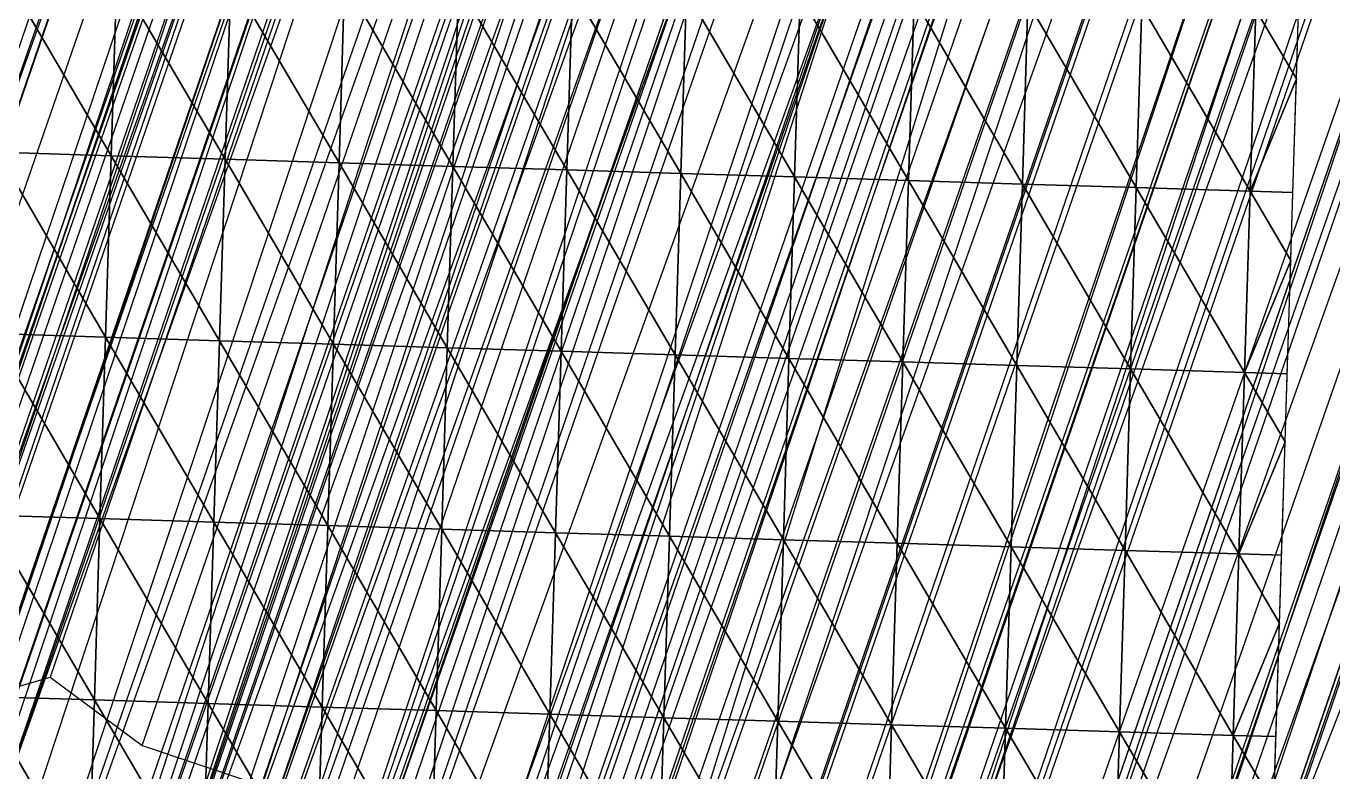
# Model space of a CAD drawing. Extents: x -1515 to 3065, y -1614 to 5536.
# Drawn here: x 490 to 1040, y 440 to 754 of the extents above; entities that cross this region are included whole.
import ezdxf

# ---------------------------------------------------------------- set-up
doc = ezdxf.new("R2010")
doc.units = 0
doc.header["$MEASUREMENT"] = 0
doc.layers.get('0').update_dxf_attribs({"linetype": 'CONTINUOUS'})
for name, color, linetype in [('0710400000', 7, 'CONTINUOUS'), ('_______________', 7, 'CONTINUOUS'), ('GOOGLE_EARTH_SNAPSHOT', 72, 'CONTINUOUS'), ('GOOGLE_EARTH_TERRAIN', 142, 'CONTINUOUS')]:
    doc.layers.add(name, color=color, linetype=linetype)

# ---------------------------------------------------------------- blocks, each defined once
blk = doc.blocks.new('GOOGLE_EARTH_TERRAIN')
at = {"color": 8}
mesh = blk.add_polyface(dxfattribs=at)
corners = [(525.66, 699.1, -4.96), (480.09, 776.93, -3.96), (477.72, 700.59, -4.96)]
mesh.append_faces([[corners[k] for k in face] for face in [(0, 1, 2)]], dxfattribs={"color": 8})
mesh = blk.add_polyface(dxfattribs=at)
corners = [(528.04, 775.45, -3.96), (480.09, 776.93, -3.96), (525.66, 699.1, -4.96)]
mesh.append_faces([[corners[k] for k in face] for face in [(0, 1, 2)]], dxfattribs={"color": 8})
mesh = blk.add_polyface(dxfattribs=at)
corners = [(573.61, 697.61, -4.96), (528.04, 775.45, -3.96), (525.66, 699.1, -4.96)]
mesh.append_faces([[corners[k] for k in face] for face in [(0, 1, 2)]], dxfattribs={"color": 8})
mesh = blk.add_polyface(dxfattribs=at)
corners = [(575.98, 773.96, -3.96), (528.04, 775.45, -3.96), (573.61, 697.61, -4.96)]
mesh.append_faces([[corners[k] for k in face] for face in [(0, 1, 2)]], dxfattribs={"color": 8})
mesh = blk.add_polyface(dxfattribs=at)
corners = [(621.55, 696.12, -4.96), (575.98, 773.96, -3.96), (573.61, 697.61, -4.96)]
mesh.append_faces([[corners[k] for k in face] for face in [(0, 1, 2)]], dxfattribs={"color": 8})
mesh = blk.add_polyface(dxfattribs=at)
corners = [(623.92, 772.47, -3.96), (575.98, 773.96, -3.96), (621.55, 696.12, -4.96)]
mesh.append_faces([[corners[k] for k in face] for face in [(0, 1, 2)]], dxfattribs={"color": 8})
mesh = blk.add_polyface(dxfattribs=at)
corners = [(669.5, 694.63, -4.96), (623.92, 772.47, -3.96), (621.55, 696.12, -4.96)]
mesh.append_faces([[corners[k] for k in face] for face in [(0, 1, 2)]], dxfattribs={"color": 8})
mesh = blk.add_polyface(dxfattribs=at)
corners = [(671.87, 770.98, -4.96), (623.92, 772.47, -3.96), (669.5, 694.63, -4.96)]
mesh.append_faces([[corners[k] for k in face] for face in [(0, 1, 2)]], dxfattribs={"color": 8})
mesh = blk.add_polyface(dxfattribs=at)
corners = [(717.45, 693.14, -3.96), (671.87, 770.98, -4.96), (669.5, 694.63, -4.96)]
mesh.append_faces([[corners[k] for k in face] for face in [(0, 1, 2)]], dxfattribs={"color": 8})
mesh = blk.add_polyface(dxfattribs=at)
corners = [(719.81, 769.49, -3.96), (671.87, 770.98, -4.96), (717.45, 693.14, -3.96)]
mesh.append_faces([[corners[k] for k in face] for face in [(0, 1, 2)]], dxfattribs={"color": 8})
mesh = blk.add_polyface(dxfattribs=at)
corners = [(765.39, 691.66, -2.96), (719.81, 769.49, -3.96), (717.45, 693.14, -3.96)]
mesh.append_faces([[corners[k] for k in face] for face in [(0, 1, 2)]], dxfattribs={"color": 8})
mesh = blk.add_polyface(dxfattribs=at)
corners = [(767.76, 768, -3.96), (719.81, 769.49, -3.96), (765.39, 691.66, -2.96)]
mesh.append_faces([[corners[k] for k in face] for face in [(0, 1, 2)]], dxfattribs={"color": 8})
mesh = blk.add_polyface(dxfattribs=at)
corners = [(813.34, 690.17, -2.96), (767.76, 768, -3.96), (765.39, 691.66, -2.96)]
mesh.append_faces([[corners[k] for k in face] for face in [(0, 1, 2)]], dxfattribs={"color": 8})
mesh = blk.add_polyface(dxfattribs=at)
corners = [(815.7, 766.52, -2.96), (767.76, 768, -3.96), (813.34, 690.17, -2.96)]
mesh.append_faces([[corners[k] for k in face] for face in [(0, 1, 2)]], dxfattribs={"color": 8})
mesh = blk.add_polyface(dxfattribs=at)
corners = [(861.28, 688.68, -2.96), (815.7, 766.52, -2.96), (813.34, 690.17, -2.96)]
mesh.append_faces([[corners[k] for k in face] for face in [(0, 1, 2)]], dxfattribs={"color": 8})
mesh = blk.add_polyface(dxfattribs=at)
corners = [(863.65, 765.03, -2.96), (815.7, 766.52, -2.96), (861.28, 688.68, -2.96)]
mesh.append_faces([[corners[k] for k in face] for face in [(0, 1, 2)]], dxfattribs={"color": 8})
mesh = blk.add_polyface(dxfattribs=at)
corners = [(909.23, 687.2, -2.96), (863.65, 765.03, -2.96), (861.28, 688.68, -2.96)]
mesh.append_faces([[corners[k] for k in face] for face in [(0, 1, 2)]], dxfattribs={"color": 8})
mesh = blk.add_polyface(dxfattribs=at)
corners = [(911.59, 763.55, -3.96), (863.65, 765.03, -2.96), (909.23, 687.2, -2.96)]
mesh.append_faces([[corners[k] for k in face] for face in [(0, 1, 2)]], dxfattribs={"color": 8})
mesh = blk.add_polyface(dxfattribs=at)
corners = [(957.17, 685.71, -2.96), (911.59, 763.55, -3.96), (909.23, 687.2, -2.96)]
mesh.append_faces([[corners[k] for k in face] for face in [(0, 1, 2)]], dxfattribs={"color": 8})
mesh = blk.add_polyface(dxfattribs=at)
corners = [(959.54, 762.06, -3.96), (911.59, 763.55, -3.96), (957.17, 685.71, -2.96)]
mesh.append_faces([[corners[k] for k in face] for face in [(0, 1, 2)]], dxfattribs={"color": 8})
mesh = blk.add_polyface(dxfattribs=at)
corners = [(1005.12, 684.23, -3.96), (959.54, 762.06, -3.96), (957.17, 685.71, -2.96)]
mesh.append_faces([[corners[k] for k in face] for face in [(0, 1, 2)]], dxfattribs={"color": 8})
mesh = blk.add_polyface(dxfattribs=at)
corners = [(1007.48, 760.57, -2.96), (959.54, 762.06, -3.96), (1005.12, 684.23, -3.96)]
mesh.append_faces([[corners[k] for k in face] for face in [(0, 1, 2)]], dxfattribs={"color": 8})
mesh = blk.add_polyface(dxfattribs=at)
corners = [(1024.56, 731.42, -3.33), (1007.48, 760.57, -2.96), (1005.12, 684.23, -3.96)]
mesh.append_faces([[corners[k] for k in face] for face in [(0, 1, 2)]], dxfattribs={"color": 8})
mesh = blk.add_polyface(dxfattribs=at)
corners = [(1025.44, 760.02, -2.96), (1007.48, 760.57, -2.96), (1024.56, 731.42, -3.33)]
mesh.append_faces([[corners[k] for k in face] for face in [(0, 1, 2)]], dxfattribs={"color": 8})
mesh = blk.add_polyface(dxfattribs=at)
corners = [(1024.56, 731.42, -3.33), (1005.12, 684.23, -3.96), (1023.08, 683.67, -3.96)]
mesh.append_faces([[corners[k] for k in face] for face in [(0, 1, 2)]], dxfattribs={"color": 8})
mesh = blk.add_polyface(dxfattribs=at)
corners = [(523.29, 622.75, -4.96), (477.72, 700.59, -4.96), (475.35, 624.24, -4.96)]
mesh.append_faces([[corners[k] for k in face] for face in [(0, 1, 2)]], dxfattribs={"color": 8})
mesh = blk.add_polyface(dxfattribs=at)
corners = [(525.66, 699.1, -4.96), (477.72, 700.59, -4.96), (523.29, 622.75, -4.96)]
mesh.append_faces([[corners[k] for k in face] for face in [(0, 1, 2)]], dxfattribs={"color": 8})
mesh = blk.add_polyface(dxfattribs=at)
corners = [(571.24, 621.26, -4.96), (525.66, 699.1, -4.96), (523.29, 622.75, -4.96)]
mesh.append_faces([[corners[k] for k in face] for face in [(0, 1, 2)]], dxfattribs={"color": 8})
mesh = blk.add_polyface(dxfattribs=at)
corners = [(573.61, 697.61, -4.96), (525.66, 699.1, -4.96), (571.24, 621.26, -4.96)]
mesh.append_faces([[corners[k] for k in face] for face in [(0, 1, 2)]], dxfattribs={"color": 8})
mesh = blk.add_polyface(dxfattribs=at)
corners = [(619.18, 619.77, -4.96), (573.61, 697.61, -4.96), (571.24, 621.26, -4.96)]
mesh.append_faces([[corners[k] for k in face] for face in [(0, 1, 2)]], dxfattribs={"color": 8})
mesh = blk.add_polyface(dxfattribs=at)
corners = [(621.55, 696.12, -4.96), (573.61, 697.61, -4.96), (619.18, 619.77, -4.96)]
mesh.append_faces([[corners[k] for k in face] for face in [(0, 1, 2)]], dxfattribs={"color": 8})
mesh = blk.add_polyface(dxfattribs=at)
corners = [(667.13, 618.28, -4.96), (621.55, 696.12, -4.96), (619.18, 619.77, -4.96)]
mesh.append_faces([[corners[k] for k in face] for face in [(0, 1, 2)]], dxfattribs={"color": 8})
mesh = blk.add_polyface(dxfattribs=at)
corners = [(669.5, 694.63, -4.96), (621.55, 696.12, -4.96), (667.13, 618.28, -4.96)]
mesh.append_faces([[corners[k] for k in face] for face in [(0, 1, 2)]], dxfattribs={"color": 8})
mesh = blk.add_polyface(dxfattribs=at)
corners = [(715.08, 616.8, -3.96), (669.5, 694.63, -4.96), (667.13, 618.28, -4.96)]
mesh.append_faces([[corners[k] for k in face] for face in [(0, 1, 2)]], dxfattribs={"color": 8})
mesh = blk.add_polyface(dxfattribs=at)
corners = [(717.45, 693.14, -3.96), (669.5, 694.63, -4.96), (715.08, 616.8, -3.96)]
mesh.append_faces([[corners[k] for k in face] for face in [(0, 1, 2)]], dxfattribs={"color": 8})
mesh = blk.add_polyface(dxfattribs=at)
corners = [(763.02, 615.31, -2.96), (717.45, 693.14, -3.96), (715.08, 616.8, -3.96)]
mesh.append_faces([[corners[k] for k in face] for face in [(0, 1, 2)]], dxfattribs={"color": 8})
mesh = blk.add_polyface(dxfattribs=at)
corners = [(765.39, 691.66, -2.96), (717.45, 693.14, -3.96), (763.02, 615.31, -2.96)]
mesh.append_faces([[corners[k] for k in face] for face in [(0, 1, 2)]], dxfattribs={"color": 8})
mesh = blk.add_polyface(dxfattribs=at)
corners = [(810.97, 613.82, -2.96), (765.39, 691.66, -2.96), (763.02, 615.31, -2.96)]
mesh.append_faces([[corners[k] for k in face] for face in [(0, 1, 2)]], dxfattribs={"color": 8})
mesh = blk.add_polyface(dxfattribs=at)
corners = [(813.34, 690.17, -2.96), (765.39, 691.66, -2.96), (810.97, 613.82, -2.96)]
mesh.append_faces([[corners[k] for k in face] for face in [(0, 1, 2)]], dxfattribs={"color": 8})
mesh = blk.add_polyface(dxfattribs=at)
corners = [(858.91, 612.34, -3.96), (813.34, 690.17, -2.96), (810.97, 613.82, -2.96)]
mesh.append_faces([[corners[k] for k in face] for face in [(0, 1, 2)]], dxfattribs={"color": 8})
mesh = blk.add_polyface(dxfattribs=at)
corners = [(861.28, 688.68, -2.96), (813.34, 690.17, -2.96), (858.91, 612.34, -3.96)]
mesh.append_faces([[corners[k] for k in face] for face in [(0, 1, 2)]], dxfattribs={"color": 8})
mesh = blk.add_polyface(dxfattribs=at)
corners = [(906.86, 610.85, -3.96), (861.28, 688.68, -2.96), (858.91, 612.34, -3.96)]
mesh.append_faces([[corners[k] for k in face] for face in [(0, 1, 2)]], dxfattribs={"color": 8})
mesh = blk.add_polyface(dxfattribs=at)
corners = [(909.23, 687.2, -2.96), (861.28, 688.68, -2.96), (906.86, 610.85, -3.96)]
mesh.append_faces([[corners[k] for k in face] for face in [(0, 1, 2)]], dxfattribs={"color": 8})
mesh = blk.add_polyface(dxfattribs=at)
corners = [(954.81, 609.36, -3.96), (909.23, 687.2, -2.96), (906.86, 610.85, -3.96)]
mesh.append_faces([[corners[k] for k in face] for face in [(0, 1, 2)]], dxfattribs={"color": 8})
mesh = blk.add_polyface(dxfattribs=at)
corners = [(957.17, 685.71, -2.96), (909.23, 687.2, -2.96), (954.81, 609.36, -3.96)]
mesh.append_faces([[corners[k] for k in face] for face in [(0, 1, 2)]], dxfattribs={"color": 8})
mesh = blk.add_polyface(dxfattribs=at)
corners = [(1002.75, 607.88, -3.96), (957.17, 685.71, -2.96), (954.81, 609.36, -3.96)]
mesh.append_faces([[corners[k] for k in face] for face in [(0, 1, 2)]], dxfattribs={"color": 8})
mesh = blk.add_polyface(dxfattribs=at)
corners = [(1005.12, 684.23, -3.96), (957.17, 685.71, -2.96), (1002.75, 607.88, -3.96)]
mesh.append_faces([[corners[k] for k in face] for face in [(0, 1, 2)]], dxfattribs={"color": 8})
mesh = blk.add_polyface(dxfattribs=at)
corners = [(1022.19, 655.07, -3.96), (1005.12, 684.23, -3.96), (1002.75, 607.88, -3.96)]
mesh.append_faces([[corners[k] for k in face] for face in [(0, 1, 2)]], dxfattribs={"color": 8})
mesh = blk.add_polyface(dxfattribs=at)
corners = [(1023.08, 683.67, -3.96), (1005.12, 684.23, -3.96), (1022.19, 655.07, -3.96)]
mesh.append_faces([[corners[k] for k in face] for face in [(0, 1, 2)]], dxfattribs={"color": 8})
mesh = blk.add_polyface(dxfattribs=at)
corners = [(1022.19, 655.07, -3.96), (1002.75, 607.88, -3.96), (1020.71, 607.32, -3.96)]
mesh.append_faces([[corners[k] for k in face] for face in [(0, 1, 2)]], dxfattribs={"color": 8})
mesh = blk.add_polyface(dxfattribs=at)
corners = [(520.92, 546.4, -4.96), (475.35, 624.24, -4.96), (472.97, 547.89, -3.96)]
mesh.append_faces([[corners[k] for k in face] for face in [(0, 1, 2)]], dxfattribs={"color": 8})
mesh = blk.add_polyface(dxfattribs=at)
corners = [(523.29, 622.75, -4.96), (475.35, 624.24, -4.96), (520.92, 546.4, -4.96)]
mesh.append_faces([[corners[k] for k in face] for face in [(0, 1, 2)]], dxfattribs={"color": 8})
mesh = blk.add_polyface(dxfattribs=at)
corners = [(568.87, 544.91, -5.96), (523.29, 622.75, -4.96), (520.92, 546.4, -4.96)]
mesh.append_faces([[corners[k] for k in face] for face in [(0, 1, 2)]], dxfattribs={"color": 8})
mesh = blk.add_polyface(dxfattribs=at)
corners = [(571.24, 621.26, -4.96), (523.29, 622.75, -4.96), (568.87, 544.91, -5.96)]
mesh.append_faces([[corners[k] for k in face] for face in [(0, 1, 2)]], dxfattribs={"color": 8})
mesh = blk.add_polyface(dxfattribs=at)
corners = [(616.81, 543.43, -5.96), (571.24, 621.26, -4.96), (568.87, 544.91, -5.96)]
mesh.append_faces([[corners[k] for k in face] for face in [(0, 1, 2)]], dxfattribs={"color": 8})
mesh = blk.add_polyface(dxfattribs=at)
corners = [(619.18, 619.77, -4.96), (571.24, 621.26, -4.96), (616.81, 543.43, -5.96)]
mesh.append_faces([[corners[k] for k in face] for face in [(0, 1, 2)]], dxfattribs={"color": 8})
mesh = blk.add_polyface(dxfattribs=at)
corners = [(664.76, 541.94, -4.96), (619.18, 619.77, -4.96), (616.81, 543.43, -5.96)]
mesh.append_faces([[corners[k] for k in face] for face in [(0, 1, 2)]], dxfattribs={"color": 8})
mesh = blk.add_polyface(dxfattribs=at)
corners = [(667.13, 618.28, -4.96), (619.18, 619.77, -4.96), (664.76, 541.94, -4.96)]
mesh.append_faces([[corners[k] for k in face] for face in [(0, 1, 2)]], dxfattribs={"color": 8})
mesh = blk.add_polyface(dxfattribs=at)
corners = [(712.71, 540.45, -4.96), (667.13, 618.28, -4.96), (664.76, 541.94, -4.96)]
mesh.append_faces([[corners[k] for k in face] for face in [(0, 1, 2)]], dxfattribs={"color": 8})
mesh = blk.add_polyface(dxfattribs=at)
corners = [(715.08, 616.8, -3.96), (667.13, 618.28, -4.96), (712.71, 540.45, -4.96)]
mesh.append_faces([[corners[k] for k in face] for face in [(0, 1, 2)]], dxfattribs={"color": 8})
mesh = blk.add_polyface(dxfattribs=at)
corners = [(760.65, 538.96, -3.96), (715.08, 616.8, -3.96), (712.71, 540.45, -4.96)]
mesh.append_faces([[corners[k] for k in face] for face in [(0, 1, 2)]], dxfattribs={"color": 8})
mesh = blk.add_polyface(dxfattribs=at)
corners = [(763.02, 615.31, -2.96), (715.08, 616.8, -3.96), (760.65, 538.96, -3.96)]
mesh.append_faces([[corners[k] for k in face] for face in [(0, 1, 2)]], dxfattribs={"color": 8})
mesh = blk.add_polyface(dxfattribs=at)
corners = [(808.6, 537.48, -3.96), (763.02, 615.31, -2.96), (760.65, 538.96, -3.96)]
mesh.append_faces([[corners[k] for k in face] for face in [(0, 1, 2)]], dxfattribs={"color": 8})
mesh = blk.add_polyface(dxfattribs=at)
corners = [(810.97, 613.82, -2.96), (763.02, 615.31, -2.96), (808.6, 537.48, -3.96)]
mesh.append_faces([[corners[k] for k in face] for face in [(0, 1, 2)]], dxfattribs={"color": 8})
mesh = blk.add_polyface(dxfattribs=at)
corners = [(856.55, 535.99, -3.96), (810.97, 613.82, -2.96), (808.6, 537.48, -3.96)]
mesh.append_faces([[corners[k] for k in face] for face in [(0, 1, 2)]], dxfattribs={"color": 8})
mesh = blk.add_polyface(dxfattribs=at)
corners = [(858.91, 612.34, -3.96), (810.97, 613.82, -2.96), (856.55, 535.99, -3.96)]
mesh.append_faces([[corners[k] for k in face] for face in [(0, 1, 2)]], dxfattribs={"color": 8})
mesh = blk.add_polyface(dxfattribs=at)
corners = [(904.49, 534.5, -4.96), (858.91, 612.34, -3.96), (856.55, 535.99, -3.96)]
mesh.append_faces([[corners[k] for k in face] for face in [(0, 1, 2)]], dxfattribs={"color": 8})
mesh = blk.add_polyface(dxfattribs=at)
corners = [(906.86, 610.85, -3.96), (858.91, 612.34, -3.96), (904.49, 534.5, -4.96)]
mesh.append_faces([[corners[k] for k in face] for face in [(0, 1, 2)]], dxfattribs={"color": 8})
mesh = blk.add_polyface(dxfattribs=at)
corners = [(952.44, 533.02, -4.96), (906.86, 610.85, -3.96), (904.49, 534.5, -4.96)]
mesh.append_faces([[corners[k] for k in face] for face in [(0, 1, 2)]], dxfattribs={"color": 8})
mesh = blk.add_polyface(dxfattribs=at)
corners = [(954.81, 609.36, -3.96), (906.86, 610.85, -3.96), (952.44, 533.02, -4.96)]
mesh.append_faces([[corners[k] for k in face] for face in [(0, 1, 2)]], dxfattribs={"color": 8})
mesh = blk.add_polyface(dxfattribs=at)
corners = [(1000.39, 531.53, -4.96), (954.81, 609.36, -3.96), (952.44, 533.02, -4.96)]
mesh.append_faces([[corners[k] for k in face] for face in [(0, 1, 2)]], dxfattribs={"color": 8})
mesh = blk.add_polyface(dxfattribs=at)
corners = [(1002.75, 607.88, -3.96), (954.81, 609.36, -3.96), (1000.39, 531.53, -4.96)]
mesh.append_faces([[corners[k] for k in face] for face in [(0, 1, 2)]], dxfattribs={"color": 8})
mesh = blk.add_polyface(dxfattribs=at)
corners = [(1019.83, 578.72, -4.33), (1002.75, 607.88, -3.96), (1000.39, 531.53, -4.96)]
mesh.append_faces([[corners[k] for k in face] for face in [(0, 1, 2)]], dxfattribs={"color": 8})
mesh = blk.add_polyface(dxfattribs=at)
corners = [(1020.71, 607.32, -3.96), (1002.75, 607.88, -3.96), (1019.83, 578.72, -4.33)]
mesh.append_faces([[corners[k] for k in face] for face in [(0, 1, 2)]], dxfattribs={"color": 8})
mesh = blk.add_polyface(dxfattribs=at)
corners = [(1019.83, 578.72, -4.33), (1000.39, 531.53, -4.96), (1018.35, 530.98, -4.96)]
mesh.append_faces([[corners[k] for k in face] for face in [(0, 1, 2)]], dxfattribs={"color": 8})
mesh = blk.add_polyface(dxfattribs=at)
corners = [(518.55, 470.06, -3.96), (472.97, 547.89, -3.96), (470.6, 471.55, -3.96)]
mesh.append_faces([[corners[k] for k in face] for face in [(0, 1, 2)]], dxfattribs={"color": 8})
mesh = blk.add_polyface(dxfattribs=at)
corners = [(520.92, 546.4, -4.96), (472.97, 547.89, -3.96), (518.55, 470.06, -3.96)]
mesh.append_faces([[corners[k] for k in face] for face in [(0, 1, 2)]], dxfattribs={"color": 8})
mesh = blk.add_polyface(dxfattribs=at)
corners = [(566.5, 468.57, -4.96), (520.92, 546.4, -4.96), (518.55, 470.06, -3.96)]
mesh.append_faces([[corners[k] for k in face] for face in [(0, 1, 2)]], dxfattribs={"color": 8})
mesh = blk.add_polyface(dxfattribs=at)
corners = [(568.87, 544.91, -5.96), (520.92, 546.4, -4.96), (566.5, 468.57, -4.96)]
mesh.append_faces([[corners[k] for k in face] for face in [(0, 1, 2)]], dxfattribs={"color": 8})
mesh = blk.add_polyface(dxfattribs=at)
corners = [(614.44, 467.08, -4.96), (568.87, 544.91, -5.96), (566.5, 468.57, -4.96)]
mesh.append_faces([[corners[k] for k in face] for face in [(0, 1, 2)]], dxfattribs={"color": 8})
mesh = blk.add_polyface(dxfattribs=at)
corners = [(616.81, 543.43, -5.96), (568.87, 544.91, -5.96), (614.44, 467.08, -4.96)]
mesh.append_faces([[corners[k] for k in face] for face in [(0, 1, 2)]], dxfattribs={"color": 8})
mesh = blk.add_polyface(dxfattribs=at)
corners = [(662.39, 465.59, -5.96), (616.81, 543.43, -5.96), (614.44, 467.08, -4.96)]
mesh.append_faces([[corners[k] for k in face] for face in [(0, 1, 2)]], dxfattribs={"color": 8})
mesh = blk.add_polyface(dxfattribs=at)
corners = [(664.76, 541.94, -4.96), (616.81, 543.43, -5.96), (662.39, 465.59, -5.96)]
mesh.append_faces([[corners[k] for k in face] for face in [(0, 1, 2)]], dxfattribs={"color": 8})
mesh = blk.add_polyface(dxfattribs=at)
corners = [(710.34, 464.1, -4.96), (664.76, 541.94, -4.96), (662.39, 465.59, -5.96)]
mesh.append_faces([[corners[k] for k in face] for face in [(0, 1, 2)]], dxfattribs={"color": 8})
mesh = blk.add_polyface(dxfattribs=at)
corners = [(712.71, 540.45, -4.96), (664.76, 541.94, -4.96), (710.34, 464.1, -4.96)]
mesh.append_faces([[corners[k] for k in face] for face in [(0, 1, 2)]], dxfattribs={"color": 8})
mesh = blk.add_polyface(dxfattribs=at)
corners = [(758.29, 462.61, -4.96), (712.71, 540.45, -4.96), (710.34, 464.1, -4.96)]
mesh.append_faces([[corners[k] for k in face] for face in [(0, 1, 2)]], dxfattribs={"color": 8})
mesh = blk.add_polyface(dxfattribs=at)
corners = [(760.65, 538.96, -3.96), (712.71, 540.45, -4.96), (758.29, 462.61, -4.96)]
mesh.append_faces([[corners[k] for k in face] for face in [(0, 1, 2)]], dxfattribs={"color": 8})
mesh = blk.add_polyface(dxfattribs=at)
corners = [(806.23, 461.13, -3.96), (760.65, 538.96, -3.96), (758.29, 462.61, -4.96)]
mesh.append_faces([[corners[k] for k in face] for face in [(0, 1, 2)]], dxfattribs={"color": 8})
mesh = blk.add_polyface(dxfattribs=at)
corners = [(808.6, 537.48, -3.96), (760.65, 538.96, -3.96), (806.23, 461.13, -3.96)]
mesh.append_faces([[corners[k] for k in face] for face in [(0, 1, 2)]], dxfattribs={"color": 8})
mesh = blk.add_polyface(dxfattribs=at)
corners = [(854.18, 459.64, -3.96), (808.6, 537.48, -3.96), (806.23, 461.13, -3.96)]
mesh.append_faces([[corners[k] for k in face] for face in [(0, 1, 2)]], dxfattribs={"color": 8})
mesh = blk.add_polyface(dxfattribs=at)
corners = [(856.55, 535.99, -3.96), (808.6, 537.48, -3.96), (854.18, 459.64, -3.96)]
mesh.append_faces([[corners[k] for k in face] for face in [(0, 1, 2)]], dxfattribs={"color": 8})
mesh = blk.add_polyface(dxfattribs=at)
corners = [(902.13, 458.16, -4.96), (856.55, 535.99, -3.96), (854.18, 459.64, -3.96)]
mesh.append_faces([[corners[k] for k in face] for face in [(0, 1, 2)]], dxfattribs={"color": 8})
mesh = blk.add_polyface(dxfattribs=at)
corners = [(904.49, 534.5, -4.96), (856.55, 535.99, -3.96), (902.13, 458.16, -4.96)]
mesh.append_faces([[corners[k] for k in face] for face in [(0, 1, 2)]], dxfattribs={"color": 8})
mesh = blk.add_polyface(dxfattribs=at)
corners = [(950.08, 456.67, -4.96), (904.49, 534.5, -4.96), (902.13, 458.16, -4.96)]
mesh.append_faces([[corners[k] for k in face] for face in [(0, 1, 2)]], dxfattribs={"color": 8})
mesh = blk.add_polyface(dxfattribs=at)
corners = [(952.44, 533.02, -4.96), (904.49, 534.5, -4.96), (950.08, 456.67, -4.96)]
mesh.append_faces([[corners[k] for k in face] for face in [(0, 1, 2)]], dxfattribs={"color": 8})
mesh = blk.add_polyface(dxfattribs=at)
corners = [(998.02, 455.18, -5.96), (952.44, 533.02, -4.96), (950.08, 456.67, -4.96)]
mesh.append_faces([[corners[k] for k in face] for face in [(0, 1, 2)]], dxfattribs={"color": 8})
mesh = blk.add_polyface(dxfattribs=at)
corners = [(1000.39, 531.53, -4.96), (952.44, 533.02, -4.96), (998.02, 455.18, -5.96)]
mesh.append_faces([[corners[k] for k in face] for face in [(0, 1, 2)]], dxfattribs={"color": 8})
mesh = blk.add_polyface(dxfattribs=at)
corners = [(1017.46, 502.37, -5.33), (1000.39, 531.53, -4.96), (998.02, 455.18, -5.96)]
mesh.append_faces([[corners[k] for k in face] for face in [(0, 1, 2)]], dxfattribs={"color": 8})
mesh = blk.add_polyface(dxfattribs=at)
corners = [(1018.35, 530.98, -4.96), (1000.39, 531.53, -4.96), (1017.46, 502.37, -5.33)]
mesh.append_faces([[corners[k] for k in face] for face in [(0, 1, 2)]], dxfattribs={"color": 8})
mesh = blk.add_polyface(dxfattribs=at)
corners = [(1017.46, 502.37, -5.33), (998.02, 455.18, -5.96), (1015.99, 454.63, -5.96)]
mesh.append_faces([[corners[k] for k in face] for face in [(0, 1, 2)]], dxfattribs={"color": 8})
mesh = blk.add_polyface(dxfattribs=at)
corners = [(516.18, 393.71, -3.96), (470.6, 471.55, -3.96), (468.23, 395.2, -2.96)]
mesh.append_faces([[corners[k] for k in face] for face in [(0, 1, 2)]], dxfattribs={"color": 8})
mesh = blk.add_polyface(dxfattribs=at)
corners = [(518.55, 470.06, -3.96), (470.6, 471.55, -3.96), (516.18, 393.71, -3.96)]
mesh.append_faces([[corners[k] for k in face] for face in [(0, 1, 2)]], dxfattribs={"color": 8})
mesh = blk.add_polyface(dxfattribs=at)
corners = [(564.13, 392.22, -3.96), (518.55, 470.06, -3.96), (516.18, 393.71, -3.96)]
mesh.append_faces([[corners[k] for k in face] for face in [(0, 1, 2)]], dxfattribs={"color": 8})
mesh = blk.add_polyface(dxfattribs=at)
corners = [(566.5, 468.57, -4.96), (518.55, 470.06, -3.96), (564.13, 392.22, -3.96)]
mesh.append_faces([[corners[k] for k in face] for face in [(0, 1, 2)]], dxfattribs={"color": 8})
mesh = blk.add_polyface(dxfattribs=at)
corners = [(612.07, 390.73, -3.96), (566.5, 468.57, -4.96), (564.13, 392.22, -3.96)]
mesh.append_faces([[corners[k] for k in face] for face in [(0, 1, 2)]], dxfattribs={"color": 8})
mesh = blk.add_polyface(dxfattribs=at)
corners = [(614.44, 467.08, -4.96), (566.5, 468.57, -4.96), (612.07, 390.73, -3.96)]
mesh.append_faces([[corners[k] for k in face] for face in [(0, 1, 2)]], dxfattribs={"color": 8})
mesh = blk.add_polyface(dxfattribs=at)
corners = [(660.02, 389.24, -3.96), (614.44, 467.08, -4.96), (612.07, 390.73, -3.96)]
mesh.append_faces([[corners[k] for k in face] for face in [(0, 1, 2)]], dxfattribs={"color": 8})
mesh = blk.add_polyface(dxfattribs=at)
corners = [(662.39, 465.59, -5.96), (614.44, 467.08, -4.96), (660.02, 389.24, -3.96)]
mesh.append_faces([[corners[k] for k in face] for face in [(0, 1, 2)]], dxfattribs={"color": 8})
mesh = blk.add_polyface(dxfattribs=at)
corners = [(707.97, 387.75, -4.96), (662.39, 465.59, -5.96), (660.02, 389.24, -3.96)]
mesh.append_faces([[corners[k] for k in face] for face in [(0, 1, 2)]], dxfattribs={"color": 8})
mesh = blk.add_polyface(dxfattribs=at)
corners = [(710.34, 464.1, -4.96), (662.39, 465.59, -5.96), (707.97, 387.75, -4.96)]
mesh.append_faces([[corners[k] for k in face] for face in [(0, 1, 2)]], dxfattribs={"color": 8})
mesh = blk.add_polyface(dxfattribs=at)
corners = [(755.92, 386.27, -4.96), (710.34, 464.1, -4.96), (707.97, 387.75, -4.96)]
mesh.append_faces([[corners[k] for k in face] for face in [(0, 1, 2)]], dxfattribs={"color": 8})
mesh = blk.add_polyface(dxfattribs=at)
corners = [(758.29, 462.61, -4.96), (710.34, 464.1, -4.96), (755.92, 386.27, -4.96)]
mesh.append_faces([[corners[k] for k in face] for face in [(0, 1, 2)]], dxfattribs={"color": 8})
mesh = blk.add_polyface(dxfattribs=at)
corners = [(803.87, 384.78, -5.96), (758.29, 462.61, -4.96), (755.92, 386.27, -4.96)]
mesh.append_faces([[corners[k] for k in face] for face in [(0, 1, 2)]], dxfattribs={"color": 8})
mesh = blk.add_polyface(dxfattribs=at)
corners = [(806.23, 461.13, -3.96), (758.29, 462.61, -4.96), (803.87, 384.78, -5.96)]
mesh.append_faces([[corners[k] for k in face] for face in [(0, 1, 2)]], dxfattribs={"color": 8})
mesh = blk.add_polyface(dxfattribs=at)
corners = [(851.82, 383.29, -5.96), (806.23, 461.13, -3.96), (803.87, 384.78, -5.96)]
mesh.append_faces([[corners[k] for k in face] for face in [(0, 1, 2)]], dxfattribs={"color": 8})
mesh = blk.add_polyface(dxfattribs=at)
corners = [(854.18, 459.64, -3.96), (806.23, 461.13, -3.96), (851.82, 383.29, -5.96)]
mesh.append_faces([[corners[k] for k in face] for face in [(0, 1, 2)]], dxfattribs={"color": 8})
mesh = blk.add_polyface(dxfattribs=at)
corners = [(899.76, 381.81, -4.96), (854.18, 459.64, -3.96), (851.82, 383.29, -5.96)]
mesh.append_faces([[corners[k] for k in face] for face in [(0, 1, 2)]], dxfattribs={"color": 8})
mesh = blk.add_polyface(dxfattribs=at)
corners = [(902.13, 458.16, -4.96), (854.18, 459.64, -3.96), (899.76, 381.81, -4.96)]
mesh.append_faces([[corners[k] for k in face] for face in [(0, 1, 2)]], dxfattribs={"color": 8})
mesh = blk.add_polyface(dxfattribs=at)
corners = [(947.71, 380.32, -4.96), (902.13, 458.16, -4.96), (899.76, 381.81, -4.96)]
mesh.append_faces([[corners[k] for k in face] for face in [(0, 1, 2)]], dxfattribs={"color": 8})
mesh = blk.add_polyface(dxfattribs=at)
corners = [(950.08, 456.67, -4.96), (902.13, 458.16, -4.96), (947.71, 380.32, -4.96)]
mesh.append_faces([[corners[k] for k in face] for face in [(0, 1, 2)]], dxfattribs={"color": 8})
mesh = blk.add_polyface(dxfattribs=at)
corners = [(995.66, 378.84, -4.96), (950.08, 456.67, -4.96), (947.71, 380.32, -4.96)]
mesh.append_faces([[corners[k] for k in face] for face in [(0, 1, 2)]], dxfattribs={"color": 8})
mesh = blk.add_polyface(dxfattribs=at)
corners = [(998.02, 455.18, -5.96), (950.08, 456.67, -4.96), (995.66, 378.84, -4.96)]
mesh.append_faces([[corners[k] for k in face] for face in [(0, 1, 2)]], dxfattribs={"color": 8})
mesh = blk.add_polyface(dxfattribs=at)
corners = [(1015.1, 426.03, -5.58), (998.02, 455.18, -5.96), (995.66, 378.84, -4.96)]
mesh.append_faces([[corners[k] for k in face] for face in [(0, 1, 2)]], dxfattribs={"color": 8})
mesh = blk.add_polyface(dxfattribs=at)
corners = [(1015.99, 454.63, -5.96), (998.02, 455.18, -5.96), (1015.1, 426.03, -5.58)]
mesh.append_faces([[corners[k] for k in face] for face in [(0, 1, 2)]], dxfattribs={"color": 8})
blk = doc.blocks.new('GOOGLE_EARTH_SNAPSHOT')
at = {"color": 8}
mesh = blk.add_polyface(dxfattribs=at)
corners = [(970.04, -1029.46), (-975.53, 1035.84), (-1038.32, -966.89), (1032.05, 973.28)]
mesh.append_faces([[corners[k] for k in face] for face in [(0, 1, 2), (1, 0, 3)]], dxfattribs={"vtx0": -1, "color": 8})

msp = doc.modelspace()

# ---------------------------------------------------------------- linework, layer by layer
at = {"layer": '0710400000', "color": 5}
for p, q in [((1938.64, 4922.85), (442.74, 485.28)), ((442.74, 485.28), (1982.88, 4892.14)), ((474.45, 472.17), (2009.62, 4892.91)), ((1982.88, 4892.14), (474.45, 472.17)), ((2009.62, 4892.91), (499.93, 479.67)), ((538.61, 450.84), (2058.03, 4866.47)), ((2234.31, 4771.75), (713.62, 341.98)), ((712.27, 331.18), (2233.1, 4745.21)), ((2233.1, 4745.21), (721.31, 321.78)), ((390.02, 296.11), (1899.49, 4686.59)), ((495.12, 169.42), (1987.32, 4648.25)), ((474.64, 158.38), (1967.21, 4637.84)), ((454.27, 147.01), (1946, 4626.85)), ((2072.96, 4615.65), (516.01, 181.77)), ((667.46, 264.2), (2072.96, 4615.65)), ((2182.12, 4616.94), (684.51, 205.59)), ((1827.3, 4615.21), (271.91, 96.1)), ((329.28, 104.77), (1851.25, 4615.03)), ((389.89, 112.71), (1873.58, 4611.44)), ((412.02, 124.63), (1900.96, 4611.75)), ((705.75, 212.75), (2237.4, 4604.26)), ((1972.8, 4562.74), (454.27, 147.01)), ((1951.48, 4551.87), (412.02, 124.63)), ((271.91, 96.1), (1790.54, 4511.94)), ((2072.94, 4504.41), (514.41, 180.2)), ((2051.78, 4497.2), (495.12, 169.42)), ((474.64, 158.38), (2029.25, 4489.85)), ((1961.48, 4468.99), (412.02, 124.63)), ((418.25, 45.62), (1961.48, 4468.99)), ((1846.22, 4454.35), (323.87, 104.06)), ((1956.54, 4443.47), (428.09, 21.88)), ((2324.63, 4440.31), (806.99, 21.6)), ((1851.62, 4435.62), (418.25, 45.62)), ((2324.37, 4436.83), (738.62, -10.3)), ((806.99, 21.6), (2324.37, 4436.83)), ((808.36, 18.77), (2350.7, 4422.98)), ((428.09, 21.88), (1884, 4404.59)), ((738.62, -10.3), (2248.82, 4401.57)), ((439.94, -19.1), (1982.21, 4397.31)), ((439.94, -19.1), (1894.33, 4396.29)), ((439.94, -19.1), (1964.32, 4374.68)), ((2266.88, 4373.71), (738.62, -10.3)), ((769.04, -114.92), (2266.88, 4373.71)), ((460.51, -100.14), (1968.14, 4358.5)), ((2353.18, 4321.43), (769.04, -114.92)), ((2289.32, 4296.53), (769.04, -114.92)), ((790.59, -189.03), (2289.32, 4296.53)), ((460.51, -100.14), (1929.02, 4295.03)), ((469.32, -134.29), (2009.55, 4290.9)), ((1986.07, 4290.38), (460.51, -100.14)), ((469.32, -134.29), (1986.07, 4290.38)), ((1938.81, 4259.14), (468.28, -134.75)), ((790.59, -189.03), (2376.57, 4247.25)), ((1977.96, 4236.18), (493.92, -192.56)), ((2310.48, 4223.78), (790.59, -189.03)), ((2005.09, 4209.76), (497.02, -199.54)), ((1734.73, 4200.58), (187.49, -241.91)), ((534.15, -253.71), (2062.08, 4165.51)), ((633, -280.58), (2159.02, 4164.18)), ((2107.41, 4146.86), (534.15, -253.71)), ((2107.41, 4146.86), (631.7, -280.25)), ((2037.03, 4140.1), (522.73, -257.85)), ((744.54, -301.29), (2267.97, 4139.11)), ((2007.32, 4135.5), (507.8, -225.06)), ((779.35, -281.7), (2298.14, 4134.98)), ((130.28, -295.6), (1644.82, 4122.88)), ((631.7, -280.25), (2146.27, 4116.75)), ((2259.93, 4094.35), (744.54, -301.29)), ((1703.91, 4091.46), (184.12, -324.07)), ((216.67, -341.57), (1703.91, 4091.46)), ((1838.06, 4091.79), (289.48, -379.97)), ((1639.42, 4037.84), (104.98, -362.52)), ((138.98, -396.83), (1677.4, 4039.51)), ((138.98, -396.83), (1639.42, 4037.84)), ((1677.4, 4039.51), (184.12, -324.07)), ((1641.42, 3997.16), (142.27, -400.15)), ((352.6, -413.25), (1887.3, 3994.42)), ((1887.3, 3994.42), (407.2, -442.05)), ((1692.9, 3983.88), (142.27, -400.15)), ((174.36, -432.52), (1695.11, 3985.2)), ((174.36, -432.52), (1692.9, 3983.88)), ((1693.24, 3987), (216.67, -341.57)), ((236.99, -495.8), (1768.31, 3947.42)), ((1768.31, 3947.42), (289.48, -379.97)), ((307.74, -497.05), (1768.31, 3947.42)), ((2045.45, 3938.96), (582.77, -518.18)), ((1645.26, 3936.23), (174.36, -432.52)), ((1927.03, 3916.88), (407.2, -442.05)), ((592.69, -509.14), (2112.31, 3907.43)), ((548.55, -509.49), (2078.51, 3901.84)), ((2078.51, 3901.84), (572.05, -518.89)), ((283.84, -542.95), (1811.05, 3889.68)), ((1811.05, 3889.68), (307.74, -497.05)), ((1984.15, 3871.78), (481.18, -481.06)), ((271.24, -530.41), (1748.62, 3843.3)), ((310.38, -569.38), (1810.98, 3826.98)), ((365.03, -624.6), (1890.07, 3799.55)), ((217.87, -748.34), (1850.07, 3787.06)), ((1850.07, 3787.06), (350.55, -648.18)), ((-4.37, -642.66), (1577.09, 3778.97)), ((1807.96, 3778.83), (200.69, -731.23)), ((411.34, -669.9), (1957.89, 3774.24)), ((174.34, -724.4), (1694.97, 3761.64)), ((77.27, -700.64), (1586.7, 3747.19)), ((20.04, -671.97), (1543.63, 3735.68)), ((1896.66, 3737.57), (350.55, -648.18)), ((1547.83, 3725.72), (37.24, -710.5)), ((77.27, -700.64), (1655.26, 3725.26)), ((1713.37, 3725.3), (192.47, -725.65)), ((145.52, -723.78), (1665.02, 3714.26)), ((412.04, -670.59), (1973.76, 3703.14)), ((1973.76, 3703.14), (474.08, -729.81)), ((37.24, -710.5), (1557.84, 3699.41)), ((515.22, -738.44), (2042.09, 3688.3)), ((83.5, -722.43), (1600.49, 3682.62)), ((295.78, -705.62), (1869.97, 3655.99)), ((282.14, -719.91), (1859.47, 3637.86)), ((234.72, -769.64), (1742.85, 3627.71)), ((255.37, -747.99), (1824.22, 3618.41)), ((1998.84, 3616.92), (515.22, -738.44)), ((2273.32, 3617.09), (567.58, -751.67)), ((390.62, -884), (1920.04, 3550.72)), ((1899.9, 3514.6), (390.62, -884)), ((1726.29, 3487.4), (332.3, -996.55)), ((1866.94, 3450.75), (334.3, -991.13)), ((332.3, -996.55), (1849.74, 3415.29)), ((236.04, -1033.96), (1749.44, 3371.62)), ((1783.61, 3370.56), (236.04, -1033.96)), ((306.47, -1068.13), (1783.61, 3370.56)), ((1825.39, 3345.23), (306.47, -1068.13)), ((504.53, -1089.19), (2026.63, 3340.69)), ((2017.51, 3314.75), (492.94, -1112.47)), ((500.94, -1096.4), (2017.51, 3314.75)), ((1977.21, 3286.89), (431.89, -1141.68)), ((492.94, -1112.47), (1977.21, 3286.89)), ((362.44, -1228.62), (1873.58, 3104.84)), ((499.93, 479.67), (538.61, 450.84))]:
    msp.add_line(p, q, dxfattribs=at)
at = {"layer": '_______________', "color": 5}
for p, q in [((486.07, 475.6), (499.93, 479.67)), ((538.61, 450.84), (639.63, 417.22))]:
    msp.add_line(p, q, dxfattribs=at)

# ---------------------------------------------------------------- block references
at = {"layer": 'GOOGLE_EARTH_SNAPSHOT'}
msp.add_blockref('GOOGLE_EARTH_SNAPSHOT', (0, 0), dxfattribs=at)
at = {"layer": 'GOOGLE_EARTH_TERRAIN'}
msp.add_blockref('GOOGLE_EARTH_TERRAIN', (0, 0), dxfattribs=at)

doc.saveas('drawing.dxf')
